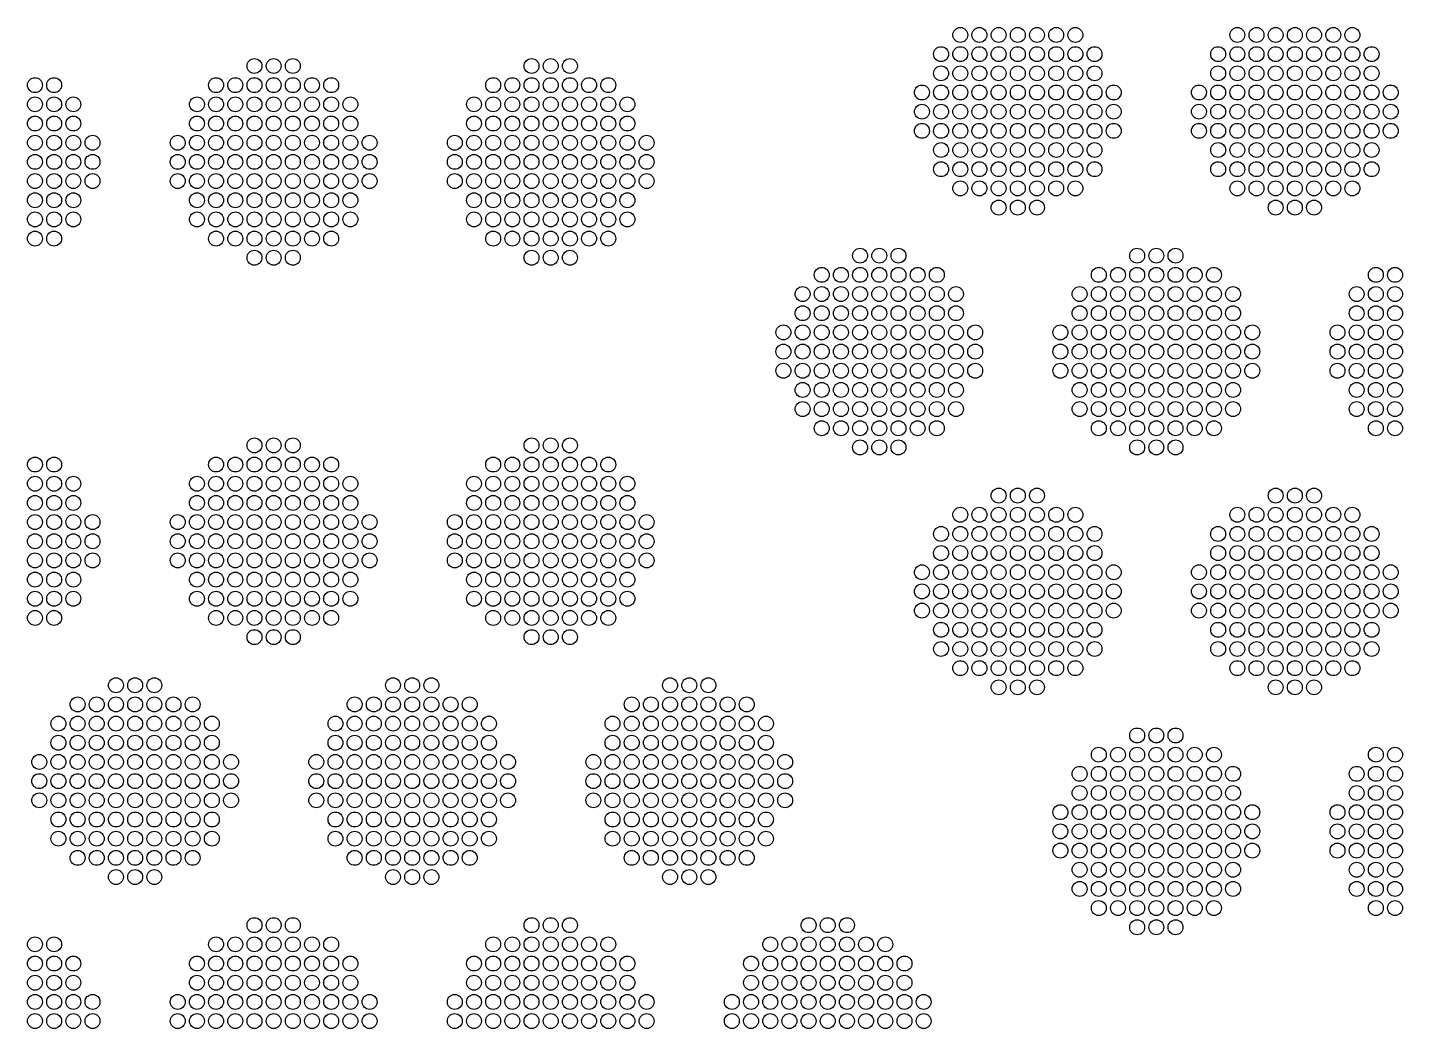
# Model space of a CAD drawing. Extents: x -49 to 54, y -38 to 38.
# Drawn here: x -3.88 to 2.58, y -14.17 to -9.48 of the extents above; entities that cross this region are included whole.
import ezdxf

# ---------------------------------------------------------------- set-up
doc = ezdxf.new("R2010")
doc.units = 0
doc.layers.add('LOWER_ELECTRODE', color=1, linetype='CONTINUOUS')

msp = doc.modelspace()

# ---------------------------------------------------------------- linework, layer by layer
at = {"layer": 'LOWER_ELECTRODE'}
for centre in [(0.5009, -9.5107), (0.5909, -9.5107), (0.6809, -9.5107), (0.7709, -9.5107), (0.8609, -9.5107), (0.9509, -9.5107), (1.0409, -9.5107), (1.8009, -9.5107), (1.8909, -9.5107), (1.9809, -9.5107), (2.0709, -9.5107), (2.1609, -9.5107), (2.2509, -9.5107), (2.3409, -9.5107), (0.4109, -9.6007), (0.5009, -9.6007), (0.5909, -9.6007), (0.6809, -9.6007), (0.7709, -9.6007), (0.8609, -9.6007), (0.9509, -9.6007), (1.0409, -9.6007), (1.1309, -9.6007), (1.7109, -9.6007), (1.8009, -9.6007), (1.8909, -9.6007), (1.9809, -9.6007), (2.0709, -9.6007), (2.1609, -9.6007), (2.2509, -9.6007), (2.3409, -9.6007), (2.4309, -9.6007), (-2.8109, -9.6563), (-2.7209, -9.6563), (-2.6309, -9.6563), (-1.5109, -9.6563), (-1.4209, -9.6563), (-1.3309, -9.6563), (0.4109, -9.6907), (0.5009, -9.6907), (0.5909, -9.6907), (0.6809, -9.6907), (0.7709, -9.6907), (0.8609, -9.6907), (0.9509, -9.6907), (1.0409, -9.6907), (1.1309, -9.6907), (1.7109, -9.6907), (1.8009, -9.6907), (1.8909, -9.6907), (1.9809, -9.6907), (2.0709, -9.6907), (2.1609, -9.6907), (2.2509, -9.6907), (2.3409, -9.6907), (2.4309, -9.6907), (-3.8409, -9.7463), (-3.7509, -9.7463), (-2.9909, -9.7463), (-2.9009, -9.7463), (-2.8109, -9.7463), (-2.7209, -9.7463), (-2.6309, -9.7463), (-2.5409, -9.7463), (-2.4509, -9.7463), (-1.6909, -9.7463), (-1.6009, -9.7463), (-1.5109, -9.7463), (-1.4209, -9.7463), (-1.3309, -9.7463), (-1.2409, -9.7463), (-1.1509, -9.7463), (-3.8409, -9.8363), (-3.7509, -9.8363), (-3.6609, -9.8363), (-3.0809, -9.8363), (-2.9909, -9.8363), (-2.9009, -9.8363), (-2.8109, -9.8363), (-2.7209, -9.8363), (-2.6309, -9.8363), (-2.5409, -9.8363), (-2.4509, -9.8363), (-2.3609, -9.8363), (-1.7809, -9.8363), (-1.6909, -9.8363), (-1.6009, -9.8363), (-1.5109, -9.8363), (-1.4209, -9.8363), (-1.3309, -9.8363), (-1.2409, -9.8363), (-1.1509, -9.8363), (-1.0609, -9.8363), (0.3209, -9.7807), (0.4109, -9.7807), (0.5009, -9.7807), (0.5909, -9.7807), (0.6809, -9.7807), (0.7709, -9.7807), (0.8609, -9.7807), (0.9509, -9.7807), (1.0409, -9.7807), (1.1309, -9.7807), (1.2209, -9.7807), (1.6209, -9.7807), (1.7109, -9.7807), (1.8009, -9.7807), (1.8909, -9.7807), (1.9809, -9.7807), (2.0709, -9.7807), (2.1609, -9.7807), (2.2509, -9.7807), (2.3409, -9.7807), (2.4309, -9.7807), (2.5209, -9.7807), (0.3209, -9.8707), (0.4109, -9.8707), (0.5009, -9.8707), (0.5909, -9.8707), (0.6809, -9.8707), (0.7709, -9.8707), (0.8609, -9.8707), (0.9509, -9.8707), (1.0409, -9.8707), (1.1309, -9.8707), (1.2209, -9.8707), (1.6209, -9.8707), (1.7109, -9.8707), (1.8009, -9.8707), (1.8909, -9.8707), (1.9809, -9.8707), (2.0709, -9.8707), (2.1609, -9.8707), (2.2509, -9.8707), (2.3409, -9.8707), (2.4309, -9.8707), (2.5209, -9.8707), (-3.8409, -9.9263), (-3.7509, -9.9263), (-3.6609, -9.9263), (-3.0809, -9.9263), (-2.9909, -9.9263), (-2.9009, -9.9263), (-2.8109, -9.9263), (-2.7209, -9.9263), (-2.6309, -9.9263), (-2.5409, -9.9263), (-2.4509, -9.9263), (-2.3609, -9.9263), (-1.7809, -9.9263), (-1.6909, -9.9263), (-1.6009, -9.9263), (-1.5109, -9.9263), (-1.4209, -9.9263), (-1.3309, -9.9263), (-1.2409, -9.9263), (-1.1509, -9.9263), (-1.0609, -9.9263), (0.3209, -9.9607), (0.4109, -9.9607), (0.5009, -9.9607), (0.5909, -9.9607), (0.6809, -9.9607), (0.7709, -9.9607), (0.8609, -9.9607), (0.9509, -9.9607), (1.0409, -9.9607), (1.1309, -9.9607), (1.2209, -9.9607), (1.6209, -9.9607), (1.7109, -9.9607), (1.8009, -9.9607), (1.8909, -9.9607), (1.9809, -9.9607), (2.0709, -9.9607), (2.1609, -9.9607), (2.2509, -9.9607), (2.3409, -9.9607), (2.4309, -9.9607), (2.5209, -9.9607), (-3.8409, -10.0163), (-3.7509, -10.0163), (-3.6609, -10.0163), (-3.5709, -10.0163), (-3.1709, -10.0163), (-3.0809, -10.0163), (-2.9909, -10.0163), (-2.9009, -10.0163), (-2.8109, -10.0163), (-2.7209, -10.0163), (-2.6309, -10.0163), (-2.5409, -10.0163), (-2.4509, -10.0163), (-2.3609, -10.0163), (-2.2709, -10.0163), (-1.8709, -10.0163), (-1.7809, -10.0163), (-1.6909, -10.0163), (-1.6009, -10.0163), (-1.5109, -10.0163), (-1.4209, -10.0163), (-1.3309, -10.0163), (-1.2409, -10.0163), (-1.1509, -10.0163), (-1.0609, -10.0163), (-0.9709, -10.0163), (0.4109, -10.0507), (0.5009, -10.0507), (0.5909, -10.0507), (0.6809, -10.0507), (0.7709, -10.0507), (0.8609, -10.0507), (0.9509, -10.0507), (1.0409, -10.0507), (1.1309, -10.0507), (1.7109, -10.0507), (1.8009, -10.0507), (1.8909, -10.0507), (1.9809, -10.0507), (2.0709, -10.0507), (2.1609, -10.0507), (2.2509, -10.0507), (2.3409, -10.0507), (2.4309, -10.0507), (-3.8409, -10.1063), (-3.7509, -10.1063), (-3.6609, -10.1063), (-3.5709, -10.1063), (-3.1709, -10.1063), (-3.0809, -10.1063), (-2.9909, -10.1063), (-2.9009, -10.1063), (-2.8109, -10.1063), (-2.7209, -10.1063), (-2.6309, -10.1063), (-2.5409, -10.1063), (-2.4509, -10.1063), (-2.3609, -10.1063), (-2.2709, -10.1063), (-1.8709, -10.1063), (-1.7809, -10.1063), (-1.6909, -10.1063), (-1.6009, -10.1063), (-1.5109, -10.1063), (-1.4209, -10.1063), (-1.3309, -10.1063), (-1.2409, -10.1063), (-1.1509, -10.1063), (-1.0609, -10.1063), (-0.9709, -10.1063), (0.4109, -10.1407), (0.5009, -10.1407), (0.5909, -10.1407), (0.6809, -10.1407), (0.7709, -10.1407), (0.8609, -10.1407), (0.9509, -10.1407), (1.0409, -10.1407), (1.1309, -10.1407), (1.7109, -10.1407), (1.8009, -10.1407), (1.8909, -10.1407), (1.9809, -10.1407), (2.0709, -10.1407), (2.1609, -10.1407), (2.2509, -10.1407), (2.3409, -10.1407), (2.4309, -10.1407), (-3.8409, -10.1963), (-3.7509, -10.1963), (-3.6609, -10.1963), (-3.5709, -10.1963), (-3.1709, -10.1963), (-3.0809, -10.1963), (-2.9909, -10.1963), (-2.9009, -10.1963), (-2.8109, -10.1963), (-2.7209, -10.1963), (-2.6309, -10.1963), (-2.5409, -10.1963), (-2.4509, -10.1963), (-2.3609, -10.1963), (-2.2709, -10.1963), (-1.8709, -10.1963), (-1.7809, -10.1963), (-1.6909, -10.1963), (-1.6009, -10.1963), (-1.5109, -10.1963), (-1.4209, -10.1963), (-1.3309, -10.1963), (-1.2409, -10.1963), (-1.1509, -10.1963), (-1.0609, -10.1963), (-0.9709, -10.1963), (-3.8409, -10.2863), (-3.7509, -10.2863), (-3.6609, -10.2863), (-3.0809, -10.2863), (-2.9909, -10.2863), (-2.9009, -10.2863), (-2.8109, -10.2863), (-2.7209, -10.2863), (-2.6309, -10.2863), (-2.5409, -10.2863), (-2.4509, -10.2863), (-2.3609, -10.2863), (-1.7809, -10.2863), (-1.6909, -10.2863), (-1.6009, -10.2863), (-1.5109, -10.2863), (-1.4209, -10.2863), (-1.3309, -10.2863), (-1.2409, -10.2863), (-1.1509, -10.2863), (-1.0609, -10.2863), (0.5009, -10.2307), (0.5909, -10.2307), (0.6809, -10.2307), (0.7709, -10.2307), (0.8609, -10.2307), (0.9509, -10.2307), (1.0409, -10.2307), (1.8009, -10.2307), (1.8909, -10.2307), (1.9809, -10.2307), (2.0709, -10.2307), (2.1609, -10.2307), (2.2509, -10.2307), (2.3409, -10.2307), (0.6809, -10.3207), (0.7709, -10.3207), (0.8609, -10.3207), (1.9809, -10.3207), (2.0709, -10.3207), (2.1609, -10.3207), (-3.8409, -10.3763), (-3.7509, -10.3763), (-3.6609, -10.3763), (-3.0809, -10.3763), (-2.9909, -10.3763), (-2.9009, -10.3763), (-2.8109, -10.3763), (-2.7209, -10.3763), (-2.6309, -10.3763), (-2.5409, -10.3763), (-2.4509, -10.3763), (-2.3609, -10.3763), (-1.7809, -10.3763), (-1.6909, -10.3763), (-1.6009, -10.3763), (-1.5109, -10.3763), (-1.4209, -10.3763), (-1.3309, -10.3763), (-1.2409, -10.3763), (-1.1509, -10.3763), (-1.0609, -10.3763), (-3.8409, -10.4663), (-3.7509, -10.4663), (-2.9909, -10.4663), (-2.9009, -10.4663), (-2.8109, -10.4663), (-2.7209, -10.4663), (-2.6309, -10.4663), (-2.5409, -10.4663), (-2.4509, -10.4663), (-1.6909, -10.4663), (-1.6009, -10.4663), (-1.5109, -10.4663), (-1.4209, -10.4663), (-1.3309, -10.4663), (-1.2409, -10.4663), (-1.1509, -10.4663), (0.0309, -10.5465), (0.1209, -10.5465), (0.2109, -10.5465), (1.3309, -10.5465), (1.4209, -10.5465), (1.5109, -10.5465), (-2.8109, -10.5563), (-2.7209, -10.5563), (-2.6309, -10.5563), (-1.5109, -10.5563), (-1.4209, -10.5563), (-1.3309, -10.5563), (-0.1491, -10.6365), (-0.0591, -10.6365), (0.0309, -10.6365), (0.1209, -10.6365), (0.2109, -10.6365), (0.3009, -10.6365), (0.3909, -10.6365), (1.1509, -10.6365), (1.2409, -10.6365), (1.3309, -10.6365), (1.4209, -10.6365), (1.5109, -10.6365), (1.6009, -10.6365), (1.6909, -10.6365), (2.4509, -10.6365), (2.5409, -10.6365), (-0.2391, -10.7265), (-0.1491, -10.7265), (-0.0591, -10.7265), (0.0309, -10.7265), (0.1209, -10.7265), (0.2109, -10.7265), (0.3009, -10.7265), (0.3909, -10.7265), (0.4809, -10.7265), (1.0609, -10.7265), (1.1509, -10.7265), (1.2409, -10.7265), (1.3309, -10.7265), (1.4209, -10.7265), (1.5109, -10.7265), (1.6009, -10.7265), (1.6909, -10.7265), (1.7809, -10.7265), (2.3609, -10.7265), (2.4509, -10.7265), (2.5409, -10.7265), (-0.2391, -10.8165), (-0.1491, -10.8165), (-0.0591, -10.8165), (0.0309, -10.8165), (0.1209, -10.8165), (0.2109, -10.8165), (0.3009, -10.8165), (0.3909, -10.8165), (0.4809, -10.8165), (1.0609, -10.8165), (1.1509, -10.8165), (1.2409, -10.8165), (1.3309, -10.8165), (1.4209, -10.8165), (1.5109, -10.8165), (1.6009, -10.8165), (1.6909, -10.8165), (1.7809, -10.8165), (2.3609, -10.8165), (2.4509, -10.8165), (2.5409, -10.8165), (-0.3291, -10.9065), (-0.2391, -10.9065), (-0.1491, -10.9065), (-0.0591, -10.9065), (0.0309, -10.9065), (0.1209, -10.9065), (0.2109, -10.9065), (0.3009, -10.9065), (0.3909, -10.9065), (0.4809, -10.9065), (0.5709, -10.9065), (0.9709, -10.9065), (1.0609, -10.9065), (1.1509, -10.9065), (1.2409, -10.9065), (1.3309, -10.9065), (1.4209, -10.9065), (1.5109, -10.9065), (1.6009, -10.9065), (1.6909, -10.9065), (1.7809, -10.9065), (1.8709, -10.9065), (2.2709, -10.9065), (2.3609, -10.9065), (2.4509, -10.9065), (2.5409, -10.9065), (-0.3291, -10.9965), (-0.2391, -10.9965), (-0.1491, -10.9965), (-0.0591, -10.9965), (0.0309, -10.9965), (0.1209, -10.9965), (0.2109, -10.9965), (0.3009, -10.9965), (0.3909, -10.9965), (0.4809, -10.9965), (0.5709, -10.9965), (0.9709, -10.9965), (1.0609, -10.9965), (1.1509, -10.9965), (1.2409, -10.9965), (1.3309, -10.9965), (1.4209, -10.9965), (1.5109, -10.9965), (1.6009, -10.9965), (1.6909, -10.9965), (1.7809, -10.9965), (1.8709, -10.9965), (2.2709, -10.9965), (2.3609, -10.9965), (2.4509, -10.9965), (2.5409, -10.9965), (-0.3291, -11.0865), (-0.2391, -11.0865), (-0.1491, -11.0865), (-0.0591, -11.0865), (0.0309, -11.0865), (0.1209, -11.0865), (0.2109, -11.0865), (0.3009, -11.0865), (0.3909, -11.0865), (0.4809, -11.0865), (0.5709, -11.0865), (0.9709, -11.0865), (1.0609, -11.0865), (1.1509, -11.0865), (1.2409, -11.0865), (1.3309, -11.0865), (1.4209, -11.0865), (1.5109, -11.0865), (1.6009, -11.0865), (1.6909, -11.0865), (1.7809, -11.0865), (1.8709, -11.0865), (2.2709, -11.0865), (2.3609, -11.0865), (2.4509, -11.0865), (2.5409, -11.0865), (-0.2391, -11.1765), (-0.1491, -11.1765), (-0.0591, -11.1765), (0.0309, -11.1765), (0.1209, -11.1765), (0.2109, -11.1765), (0.3009, -11.1765), (0.3909, -11.1765), (0.4809, -11.1765), (1.0609, -11.1765), (1.1509, -11.1765), (1.2409, -11.1765), (1.3309, -11.1765), (1.4209, -11.1765), (1.5109, -11.1765), (1.6009, -11.1765), (1.6909, -11.1765), (1.7809, -11.1765), (2.3609, -11.1765), (2.4509, -11.1765), (2.5409, -11.1765), (-0.2391, -11.2665), (-0.1491, -11.2665), (-0.0591, -11.2665), (0.0309, -11.2665), (0.1209, -11.2665), (0.2109, -11.2665), (0.3009, -11.2665), (0.3909, -11.2665), (0.4809, -11.2665), (1.0609, -11.2665), (1.1509, -11.2665), (1.2409, -11.2665), (1.3309, -11.2665), (1.4209, -11.2665), (1.5109, -11.2665), (1.6009, -11.2665), (1.6909, -11.2665), (1.7809, -11.2665), (2.3609, -11.2665), (2.4509, -11.2665), (2.5409, -11.2665), (-0.1491, -11.3565), (-0.0591, -11.3565), (0.0309, -11.3565), (0.1209, -11.3565), (0.2109, -11.3565), (0.3009, -11.3565), (0.3909, -11.3565), (1.1509, -11.3565), (1.2409, -11.3565), (1.3309, -11.3565), (1.4209, -11.3565), (1.5109, -11.3565), (1.6009, -11.3565), (1.6909, -11.3565), (2.4509, -11.3565), (2.5409, -11.3565), (-2.8109, -11.4367), (-2.7209, -11.4367), (-2.6309, -11.4367), (-1.5109, -11.4367), (-1.4209, -11.4367), (-1.3309, -11.4367), (0.0309, -11.4465), (0.1209, -11.4465), (0.2109, -11.4465), (1.3309, -11.4465), (1.4209, -11.4465), (1.5109, -11.4465), (-3.8409, -11.5267), (-3.7509, -11.5267), (-2.9909, -11.5267), (-2.9009, -11.5267), (-2.8109, -11.5267), (-2.7209, -11.5267), (-2.6309, -11.5267), (-2.5409, -11.5267), (-2.4509, -11.5267), (-1.6909, -11.5267), (-1.6009, -11.5267), (-1.5109, -11.5267), (-1.4209, -11.5267), (-1.3309, -11.5267), (-1.2409, -11.5267), (-1.1509, -11.5267), (-3.8409, -11.6167), (-3.7509, -11.6167), (-3.6609, -11.6167), (-3.0809, -11.6167), (-2.9909, -11.6167), (-2.9009, -11.6167), (-2.8109, -11.6167), (-2.7209, -11.6167), (-2.6309, -11.6167), (-2.5409, -11.6167), (-2.4509, -11.6167), (-2.3609, -11.6167), (-1.7809, -11.6167), (-1.6909, -11.6167), (-1.6009, -11.6167), (-1.5109, -11.6167), (-1.4209, -11.6167), (-1.3309, -11.6167), (-1.2409, -11.6167), (-1.1509, -11.6167), (-1.0609, -11.6167), (-3.8409, -11.7067), (-3.7509, -11.7067), (-3.6609, -11.7067), (-3.0809, -11.7067), (-2.9909, -11.7067), (-2.9009, -11.7067), (-2.8109, -11.7067), (-2.7209, -11.7067), (-2.6309, -11.7067), (-2.5409, -11.7067), (-2.4509, -11.7067), (-2.3609, -11.7067), (-1.7809, -11.7067), (-1.6909, -11.7067), (-1.6009, -11.7067), (-1.5109, -11.7067), (-1.4209, -11.7067), (-1.3309, -11.7067), (-1.2409, -11.7067), (-1.1509, -11.7067), (-1.0609, -11.7067), (0.6809, -11.6723), (0.7709, -11.6723), (0.8609, -11.6723), (1.9809, -11.6723), (2.0709, -11.6723), (2.1609, -11.6723), (0.5009, -11.7623), (0.5909, -11.7623), (0.6809, -11.7623), (0.7709, -11.7623), (0.8609, -11.7623), (0.9509, -11.7623), (1.0409, -11.7623), (1.8009, -11.7623), (1.8909, -11.7623), (1.9809, -11.7623), (2.0709, -11.7623), (2.1609, -11.7623), (2.2509, -11.7623), (2.3409, -11.7623), (-3.8409, -11.7967), (-3.7509, -11.7967), (-3.6609, -11.7967), (-3.5709, -11.7967), (-3.1709, -11.7967), (-3.0809, -11.7967), (-2.9909, -11.7967), (-2.9009, -11.7967), (-2.8109, -11.7967), (-2.7209, -11.7967), (-2.6309, -11.7967), (-2.5409, -11.7967), (-2.4509, -11.7967), (-2.3609, -11.7967), (-2.2709, -11.7967), (-1.8709, -11.7967), (-1.7809, -11.7967), (-1.6909, -11.7967), (-1.6009, -11.7967), (-1.5109, -11.7967), (-1.4209, -11.7967), (-1.3309, -11.7967), (-1.2409, -11.7967), (-1.1509, -11.7967), (-1.0609, -11.7967), (-0.9709, -11.7967), (-3.8409, -11.8867), (-3.7509, -11.8867), (-3.6609, -11.8867), (-3.5709, -11.8867), (-3.1709, -11.8867), (-3.0809, -11.8867), (-2.9909, -11.8867), (-2.9009, -11.8867), (-2.8109, -11.8867), (-2.7209, -11.8867), (-2.6309, -11.8867), (-2.5409, -11.8867), (-2.4509, -11.8867), (-2.3609, -11.8867), (-2.2709, -11.8867), (-1.8709, -11.8867), (-1.7809, -11.8867), (-1.6909, -11.8867), (-1.6009, -11.8867), (-1.5109, -11.8867), (-1.4209, -11.8867), (-1.3309, -11.8867), (-1.2409, -11.8867), (-1.1509, -11.8867), (-1.0609, -11.8867), (-0.9709, -11.8867), (0.4109, -11.8523), (0.5009, -11.8523), (0.5909, -11.8523), (0.6809, -11.8523), (0.7709, -11.8523), (0.8609, -11.8523), (0.9509, -11.8523), (1.0409, -11.8523), (1.1309, -11.8523), (1.7109, -11.8523), (1.8009, -11.8523), (1.8909, -11.8523), (1.9809, -11.8523), (2.0709, -11.8523), (2.1609, -11.8523), (2.2509, -11.8523), (2.3409, -11.8523), (2.4309, -11.8523), (0.4109, -11.9423), (0.5009, -11.9423), (0.5909, -11.9423), (0.6809, -11.9423), (0.7709, -11.9423), (0.8609, -11.9423), (0.9509, -11.9423), (1.0409, -11.9423), (1.1309, -11.9423), (1.7109, -11.9423), (1.8009, -11.9423), (1.8909, -11.9423), (1.9809, -11.9423), (2.0709, -11.9423), (2.1609, -11.9423), (2.2509, -11.9423), (2.3409, -11.9423), (2.4309, -11.9423), (-3.8409, -11.9767), (-3.7509, -11.9767), (-3.6609, -11.9767), (-3.5709, -11.9767), (-3.1709, -11.9767), (-3.0809, -11.9767), (-2.9909, -11.9767), (-2.9009, -11.9767), (-2.8109, -11.9767), (-2.7209, -11.9767), (-2.6309, -11.9767), (-2.5409, -11.9767), (-2.4509, -11.9767), (-2.3609, -11.9767), (-2.2709, -11.9767), (-1.8709, -11.9767), (-1.7809, -11.9767), (-1.6909, -11.9767), (-1.6009, -11.9767), (-1.5109, -11.9767), (-1.4209, -11.9767), (-1.3309, -11.9767), (-1.2409, -11.9767), (-1.1509, -11.9767), (-1.0609, -11.9767), (-0.9709, -11.9767), (0.3209, -12.0323), (0.4109, -12.0323), (0.5009, -12.0323), (0.5909, -12.0323), (0.6809, -12.0323), (0.7709, -12.0323), (0.8609, -12.0323), (0.9509, -12.0323), (1.0409, -12.0323), (1.1309, -12.0323), (1.2209, -12.0323), (1.6209, -12.0323), (1.7109, -12.0323), (1.8009, -12.0323), (1.8909, -12.0323), (1.9809, -12.0323), (2.0709, -12.0323), (2.1609, -12.0323), (2.2509, -12.0323), (2.3409, -12.0323), (2.4309, -12.0323), (2.5209, -12.0323), (-3.8409, -12.0667), (-3.7509, -12.0667), (-3.6609, -12.0667), (-3.0809, -12.0667), (-2.9909, -12.0667), (-2.9009, -12.0667), (-2.8109, -12.0667), (-2.7209, -12.0667), (-2.6309, -12.0667), (-2.5409, -12.0667), (-2.4509, -12.0667), (-2.3609, -12.0667), (-1.7809, -12.0667), (-1.6909, -12.0667), (-1.6009, -12.0667), (-1.5109, -12.0667), (-1.4209, -12.0667), (-1.3309, -12.0667), (-1.2409, -12.0667), (-1.1509, -12.0667), (-1.0609, -12.0667), (-3.8409, -12.1567), (-3.7509, -12.1567), (-3.6609, -12.1567), (-3.0809, -12.1567), (-2.9909, -12.1567), (-2.9009, -12.1567), (-2.8109, -12.1567), (-2.7209, -12.1567), (-2.6309, -12.1567), (-2.5409, -12.1567), (-2.4509, -12.1567), (-2.3609, -12.1567), (-1.7809, -12.1567), (-1.6909, -12.1567), (-1.6009, -12.1567), (-1.5109, -12.1567), (-1.4209, -12.1567), (-1.3309, -12.1567), (-1.2409, -12.1567), (-1.1509, -12.1567), (-1.0609, -12.1567), (0.3209, -12.1223), (0.4109, -12.1223), (0.5009, -12.1223), (0.5909, -12.1223), (0.6809, -12.1223), (0.7709, -12.1223), (0.8609, -12.1223), (0.9509, -12.1223), (1.0409, -12.1223), (1.1309, -12.1223), (1.2209, -12.1223), (1.6209, -12.1223), (1.7109, -12.1223), (1.8009, -12.1223), (1.8909, -12.1223), (1.9809, -12.1223), (2.0709, -12.1223), (2.1609, -12.1223), (2.2509, -12.1223), (2.3409, -12.1223), (2.4309, -12.1223), (2.5209, -12.1223), (0.3209, -12.2123), (0.4109, -12.2123), (0.5009, -12.2123), (0.5909, -12.2123), (0.6809, -12.2123), (0.7709, -12.2123), (0.8609, -12.2123), (0.9509, -12.2123), (1.0409, -12.2123), (1.1309, -12.2123), (1.2209, -12.2123), (1.6209, -12.2123), (1.7109, -12.2123), (1.8009, -12.2123), (1.8909, -12.2123), (1.9809, -12.2123), (2.0709, -12.2123), (2.1609, -12.2123), (2.2509, -12.2123), (2.3409, -12.2123), (2.4309, -12.2123), (2.5209, -12.2123), (-3.8409, -12.2467), (-3.7509, -12.2467), (-2.9909, -12.2467), (-2.9009, -12.2467), (-2.8109, -12.2467), (-2.7209, -12.2467), (-2.6309, -12.2467), (-2.5409, -12.2467), (-2.4509, -12.2467), (-1.6909, -12.2467), (-1.6009, -12.2467), (-1.5109, -12.2467), (-1.4209, -12.2467), (-1.3309, -12.2467), (-1.2409, -12.2467), (-1.1509, -12.2467), (-2.8109, -12.3367), (-2.7209, -12.3367), (-2.6309, -12.3367), (-1.5109, -12.3367), (-1.4209, -12.3367), (-1.3309, -12.3367), (0.4109, -12.3023), (0.5009, -12.3023), (0.5909, -12.3023), (0.6809, -12.3023), (0.7709, -12.3023), (0.8609, -12.3023), (0.9509, -12.3023), (1.0409, -12.3023), (1.1309, -12.3023), (1.7109, -12.3023), (1.8009, -12.3023), (1.8909, -12.3023), (1.9809, -12.3023), (2.0709, -12.3023), (2.1609, -12.3023), (2.2509, -12.3023), (2.3409, -12.3023), (2.4309, -12.3023), (0.4109, -12.3923), (0.5009, -12.3923), (0.5909, -12.3923), (0.6809, -12.3923), (0.7709, -12.3923), (0.8609, -12.3923), (0.9509, -12.3923), (1.0409, -12.3923), (1.1309, -12.3923), (1.7109, -12.3923), (1.8009, -12.3923), (1.8909, -12.3923), (1.9809, -12.3923), (2.0709, -12.3923), (2.1609, -12.3923), (2.2509, -12.3923), (2.3409, -12.3923), (2.4309, -12.3923), (0.5009, -12.4823), (0.5909, -12.4823), (0.6809, -12.4823), (0.7709, -12.4823), (0.8609, -12.4823), (0.9509, -12.4823), (1.0409, -12.4823), (1.8009, -12.4823), (1.8909, -12.4823), (1.9809, -12.4823), (2.0709, -12.4823), (2.1609, -12.4823), (2.2509, -12.4823), (2.3409, -12.4823), (-3.4609, -12.5625), (-3.3709, -12.5625), (-3.2809, -12.5625), (-2.1609, -12.5625), (-2.0709, -12.5625), (-1.9809, -12.5625), (-0.8609, -12.5625), (-0.7709, -12.5625), (-0.6809, -12.5625), (0.6809, -12.5723), (0.7709, -12.5723), (0.8609, -12.5723), (1.9809, -12.5723), (2.0709, -12.5723), (2.1609, -12.5723), (-3.6409, -12.6525), (-3.5509, -12.6525), (-3.4609, -12.6525), (-3.3709, -12.6525), (-3.2809, -12.6525), (-3.1909, -12.6525), (-3.1009, -12.6525), (-2.3409, -12.6525), (-2.2509, -12.6525), (-2.1609, -12.6525), (-2.0709, -12.6525), (-1.9809, -12.6525), (-1.8909, -12.6525), (-1.8009, -12.6525), (-1.0409, -12.6525), (-0.9509, -12.6525), (-0.8609, -12.6525), (-0.7709, -12.6525), (-0.6809, -12.6525), (-0.5909, -12.6525), (-0.5009, -12.6525), (-3.7309, -12.7425), (-3.6409, -12.7425), (-3.5509, -12.7425), (-3.4609, -12.7425), (-3.3709, -12.7425), (-3.2809, -12.7425), (-3.1909, -12.7425), (-3.1009, -12.7425), (-3.0109, -12.7425), (-2.4309, -12.7425), (-2.3409, -12.7425), (-2.2509, -12.7425), (-2.1609, -12.7425), (-2.0709, -12.7425), (-1.9809, -12.7425), (-1.8909, -12.7425), (-1.8009, -12.7425), (-1.7109, -12.7425), (-1.1309, -12.7425), (-1.0409, -12.7425), (-0.9509, -12.7425), (-0.8609, -12.7425), (-0.7709, -12.7425), (-0.6809, -12.7425), (-0.5909, -12.7425), (-0.5009, -12.7425), (-0.4109, -12.7425), (1.3309, -12.7982), (1.4209, -12.7982), (1.5109, -12.7982), (-3.7309, -12.8325), (-3.6409, -12.8325), (-3.5509, -12.8325), (-3.4609, -12.8325), (-3.3709, -12.8325), (-3.2809, -12.8325), (-3.1909, -12.8325), (-3.1009, -12.8325), (-3.0109, -12.8325), (-2.4309, -12.8325), (-2.3409, -12.8325), (-2.2509, -12.8325), (-2.1609, -12.8325), (-2.0709, -12.8325), (-1.9809, -12.8325), (-1.8909, -12.8325), (-1.8009, -12.8325), (-1.7109, -12.8325), (-1.1309, -12.8325), (-1.0409, -12.8325), (-0.9509, -12.8325), (-0.8609, -12.8325), (-0.7709, -12.8325), (-0.6809, -12.8325), (-0.5909, -12.8325), (-0.5009, -12.8325), (-0.4109, -12.8325), (-3.8209, -12.9225), (-3.7309, -12.9225), (-3.6409, -12.9225), (-3.5509, -12.9225), (-3.4609, -12.9225), (-3.3709, -12.9225), (-3.2809, -12.9225), (-3.1909, -12.9225), (-3.1009, -12.9225), (-3.0109, -12.9225), (-2.9209, -12.9225), (-2.5209, -12.9225), (-2.4309, -12.9225), (-2.3409, -12.9225), (-2.2509, -12.9225), (-2.1609, -12.9225), (-2.0709, -12.9225), (-1.9809, -12.9225), (-1.8909, -12.9225), (-1.8009, -12.9225), (-1.7109, -12.9225), (-1.6209, -12.9225), (-1.2209, -12.9225), (-1.1309, -12.9225), (-1.0409, -12.9225), (-0.9509, -12.9225), (-0.8609, -12.9225), (-0.7709, -12.9225), (-0.6809, -12.9225), (-0.5909, -12.9225), (-0.5009, -12.9225), (-0.4109, -12.9225), (-0.3209, -12.9225), (1.1509, -12.8882), (1.2409, -12.8882), (1.3309, -12.8882), (1.4209, -12.8882), (1.5109, -12.8882), (1.6009, -12.8882), (1.6909, -12.8882), (2.4509, -12.8882), (2.5409, -12.8882), (1.0609, -12.9782), (1.1509, -12.9782), (1.2409, -12.9782), (1.3309, -12.9782), (1.4209, -12.9782), (1.5109, -12.9782), (1.6009, -12.9782), (1.6909, -12.9782), (1.7809, -12.9782), (2.3609, -12.9782), (2.4509, -12.9782), (2.5409, -12.9782), (-3.8209, -13.0125), (-3.7309, -13.0125), (-3.6409, -13.0125), (-3.5509, -13.0125), (-3.4609, -13.0125), (-3.3709, -13.0125), (-3.2809, -13.0125), (-3.1909, -13.0125), (-3.1009, -13.0125), (-3.0109, -13.0125), (-2.9209, -13.0125), (-2.5209, -13.0125), (-2.4309, -13.0125), (-2.3409, -13.0125), (-2.2509, -13.0125), (-2.1609, -13.0125), (-2.0709, -13.0125), (-1.9809, -13.0125), (-1.8909, -13.0125), (-1.8009, -13.0125), (-1.7109, -13.0125), (-1.6209, -13.0125), (-1.2209, -13.0125), (-1.1309, -13.0125), (-1.0409, -13.0125), (-0.9509, -13.0125), (-0.8609, -13.0125), (-0.7709, -13.0125), (-0.6809, -13.0125), (-0.5909, -13.0125), (-0.5009, -13.0125), (-0.4109, -13.0125), (-0.3209, -13.0125), (-3.8209, -13.1025), (-3.7309, -13.1025), (-3.6409, -13.1025), (-3.5509, -13.1025), (-3.4609, -13.1025), (-3.3709, -13.1025), (-3.2809, -13.1025), (-3.1909, -13.1025), (-3.1009, -13.1025), (-3.0109, -13.1025), (-2.9209, -13.1025), (-2.5209, -13.1025), (-2.4309, -13.1025), (-2.3409, -13.1025), (-2.2509, -13.1025), (-2.1609, -13.1025), (-2.0709, -13.1025), (-1.9809, -13.1025), (-1.8909, -13.1025), (-1.8009, -13.1025), (-1.7109, -13.1025), (-1.6209, -13.1025), (-1.2209, -13.1025), (-1.1309, -13.1025), (-1.0409, -13.1025), (-0.9509, -13.1025), (-0.8609, -13.1025), (-0.7709, -13.1025), (-0.6809, -13.1025), (-0.5909, -13.1025), (-0.5009, -13.1025), (-0.4109, -13.1025), (-0.3209, -13.1025), (1.0609, -13.0682), (1.1509, -13.0682), (1.2409, -13.0682), (1.3309, -13.0682), (1.4209, -13.0682), (1.5109, -13.0682), (1.6009, -13.0682), (1.6909, -13.0682), (1.7809, -13.0682), (2.3609, -13.0682), (2.4509, -13.0682), (2.5409, -13.0682), (-3.7309, -13.1925), (-3.6409, -13.1925), (-3.5509, -13.1925), (-3.4609, -13.1925), (-3.3709, -13.1925), (-3.2809, -13.1925), (-3.1909, -13.1925), (-3.1009, -13.1925), (-3.0109, -13.1925), (-2.4309, -13.1925), (-2.3409, -13.1925), (-2.2509, -13.1925), (-2.1609, -13.1925), (-2.0709, -13.1925), (-1.9809, -13.1925), (-1.8909, -13.1925), (-1.8009, -13.1925), (-1.7109, -13.1925), (-1.1309, -13.1925), (-1.0409, -13.1925), (-0.9509, -13.1925), (-0.8609, -13.1925), (-0.7709, -13.1925), (-0.6809, -13.1925), (-0.5909, -13.1925), (-0.5009, -13.1925), (-0.4109, -13.1925), (0.9709, -13.1582), (1.0609, -13.1582), (1.1509, -13.1582), (1.2409, -13.1582), (1.3309, -13.1582), (1.4209, -13.1582), (1.5109, -13.1582), (1.6009, -13.1582), (1.6909, -13.1582), (1.7809, -13.1582), (1.8709, -13.1582), (2.2709, -13.1582), (2.3609, -13.1582), (2.4509, -13.1582), (2.5409, -13.1582), (0.9709, -13.2482), (1.0609, -13.2482), (1.1509, -13.2482), (1.2409, -13.2482), (1.3309, -13.2482), (1.4209, -13.2482), (1.5109, -13.2482), (1.6009, -13.2482), (1.6909, -13.2482), (1.7809, -13.2482), (1.8709, -13.2482), (2.2709, -13.2482), (2.3609, -13.2482), (2.4509, -13.2482), (2.5409, -13.2482), (-3.7309, -13.2825), (-3.6409, -13.2825), (-3.5509, -13.2825), (-3.4609, -13.2825), (-3.3709, -13.2825), (-3.2809, -13.2825), (-3.1909, -13.2825), (-3.1009, -13.2825), (-3.0109, -13.2825), (-2.4309, -13.2825), (-2.3409, -13.2825), (-2.2509, -13.2825), (-2.1609, -13.2825), (-2.0709, -13.2825), (-1.9809, -13.2825), (-1.8909, -13.2825), (-1.8009, -13.2825), (-1.7109, -13.2825), (-1.1309, -13.2825), (-1.0409, -13.2825), (-0.9509, -13.2825), (-0.8609, -13.2825), (-0.7709, -13.2825), (-0.6809, -13.2825), (-0.5909, -13.2825), (-0.5009, -13.2825), (-0.4109, -13.2825), (-3.6409, -13.3725), (-3.5509, -13.3725), (-3.4609, -13.3725), (-3.3709, -13.3725), (-3.2809, -13.3725), (-3.1909, -13.3725), (-3.1009, -13.3725), (-2.3409, -13.3725), (-2.2509, -13.3725), (-2.1609, -13.3725), (-2.0709, -13.3725), (-1.9809, -13.3725), (-1.8909, -13.3725), (-1.8009, -13.3725), (-1.0409, -13.3725), (-0.9509, -13.3725), (-0.8609, -13.3725), (-0.7709, -13.3725), (-0.6809, -13.3725), (-0.5909, -13.3725), (-0.5009, -13.3725), (0.9709, -13.3382), (1.0609, -13.3382), (1.1509, -13.3382), (1.2409, -13.3382), (1.3309, -13.3382), (1.4209, -13.3382), (1.5109, -13.3382), (1.6009, -13.3382), (1.6909, -13.3382), (1.7809, -13.3382), (1.8709, -13.3382), (2.2709, -13.3382), (2.3609, -13.3382), (2.4509, -13.3382), (2.5409, -13.3382), (1.0609, -13.4282), (1.1509, -13.4282), (1.2409, -13.4282), (1.3309, -13.4282), (1.4209, -13.4282), (1.5109, -13.4282), (1.6009, -13.4282), (1.6909, -13.4282), (1.7809, -13.4282), (2.3609, -13.4282), (2.4509, -13.4282), (2.5409, -13.4282), (-3.4609, -13.4625), (-3.3709, -13.4625), (-3.2809, -13.4625), (-2.1609, -13.4625), (-2.0709, -13.4625), (-1.9809, -13.4625), (-0.8609, -13.4625), (-0.7709, -13.4625), (-0.6809, -13.4625), (1.0609, -13.5182), (1.1509, -13.5182), (1.2409, -13.5182), (1.3309, -13.5182), (1.4209, -13.5182), (1.5109, -13.5182), (1.6009, -13.5182), (1.6909, -13.5182), (1.7809, -13.5182), (2.3609, -13.5182), (2.4509, -13.5182), (2.5409, -13.5182), (1.1509, -13.6082), (1.2409, -13.6082), (1.3309, -13.6082), (1.4209, -13.6082), (1.5109, -13.6082), (1.6009, -13.6082), (1.6909, -13.6082), (2.4509, -13.6082), (2.5409, -13.6082), (-2.8109, -13.6884), (-2.7209, -13.6884), (-2.6309, -13.6884), (-1.5109, -13.6884), (-1.4209, -13.6884), (-1.3309, -13.6884), (-0.2109, -13.6884), (-0.1209, -13.6884), (-0.0309, -13.6884), (1.3309, -13.6982), (1.4209, -13.6982), (1.5109, -13.6982), (-3.8409, -13.7784), (-3.7509, -13.7784), (-2.9909, -13.7784), (-2.9009, -13.7784), (-2.8109, -13.7784), (-2.7209, -13.7784), (-2.6309, -13.7784), (-2.5409, -13.7784), (-2.4509, -13.7784), (-1.6909, -13.7784), (-1.6009, -13.7784), (-1.5109, -13.7784), (-1.4209, -13.7784), (-1.3309, -13.7784), (-1.2409, -13.7784), (-1.1509, -13.7784), (-0.3909, -13.7784), (-0.3009, -13.7784), (-0.2109, -13.7784), (-0.1209, -13.7784), (-0.0309, -13.7784), (0.0591, -13.7784), (0.1491, -13.7784), (-3.8409, -13.8684), (-3.7509, -13.8684), (-3.6609, -13.8684), (-3.0809, -13.8684), (-2.9909, -13.8684), (-2.9009, -13.8684), (-2.8109, -13.8684), (-2.7209, -13.8684), (-2.6309, -13.8684), (-2.5409, -13.8684), (-2.4509, -13.8684), (-2.3609, -13.8684), (-1.7809, -13.8684), (-1.6909, -13.8684), (-1.6009, -13.8684), (-1.5109, -13.8684), (-1.4209, -13.8684), (-1.3309, -13.8684), (-1.2409, -13.8684), (-1.1509, -13.8684), (-1.0609, -13.8684), (-0.4809, -13.8684), (-0.3909, -13.8684), (-0.3009, -13.8684), (-0.2109, -13.8684), (-0.1209, -13.8684), (-0.0309, -13.8684), (0.0591, -13.8684), (0.1491, -13.8684), (0.2391, -13.8684), (-3.8409, -13.9584), (-3.7509, -13.9584), (-3.6609, -13.9584), (-3.0809, -13.9584), (-2.9909, -13.9584), (-2.9009, -13.9584), (-2.8109, -13.9584), (-2.7209, -13.9584), (-2.6309, -13.9584), (-2.5409, -13.9584), (-2.4509, -13.9584), (-2.3609, -13.9584), (-1.7809, -13.9584), (-1.6909, -13.9584), (-1.6009, -13.9584), (-1.5109, -13.9584), (-1.4209, -13.9584), (-1.3309, -13.9584), (-1.2409, -13.9584), (-1.1509, -13.9584), (-1.0609, -13.9584), (-0.4809, -13.9584), (-0.3909, -13.9584), (-0.3009, -13.9584), (-0.2109, -13.9584), (-0.1209, -13.9584), (-0.0309, -13.9584), (0.0591, -13.9584), (0.1491, -13.9584), (0.2391, -13.9584), (-3.8409, -14.0484), (-3.7509, -14.0484), (-3.6609, -14.0484), (-3.5709, -14.0484), (-3.1709, -14.0484), (-3.0809, -14.0484), (-2.9909, -14.0484), (-2.9009, -14.0484), (-2.8109, -14.0484), (-2.7209, -14.0484), (-2.6309, -14.0484), (-2.5409, -14.0484), (-2.4509, -14.0484), (-2.3609, -14.0484), (-2.2709, -14.0484), (-1.8709, -14.0484), (-1.7809, -14.0484), (-1.6909, -14.0484), (-1.6009, -14.0484), (-1.5109, -14.0484), (-1.4209, -14.0484), (-1.3309, -14.0484), (-1.2409, -14.0484), (-1.1509, -14.0484), (-1.0609, -14.0484), (-0.9709, -14.0484), (-0.5709, -14.0484), (-0.4809, -14.0484), (-0.3909, -14.0484), (-0.3009, -14.0484), (-0.2109, -14.0484), (-0.1209, -14.0484), (-0.0309, -14.0484), (0.0591, -14.0484), (0.1491, -14.0484), (0.2391, -14.0484), (0.3291, -14.0484), (-3.8409, -14.1384), (-3.7509, -14.1384), (-3.6609, -14.1384), (-3.5709, -14.1384), (-3.1709, -14.1384), (-3.0809, -14.1384), (-2.9909, -14.1384), (-2.9009, -14.1384), (-2.8109, -14.1384), (-2.7209, -14.1384), (-2.6309, -14.1384), (-2.5409, -14.1384), (-2.4509, -14.1384), (-2.3609, -14.1384), (-2.2709, -14.1384), (-1.8709, -14.1384), (-1.7809, -14.1384), (-1.6909, -14.1384), (-1.6009, -14.1384), (-1.5109, -14.1384), (-1.4209, -14.1384), (-1.3309, -14.1384), (-1.2409, -14.1384), (-1.1509, -14.1384), (-1.0609, -14.1384), (-0.9709, -14.1384), (-0.5709, -14.1384), (-0.4809, -14.1384), (-0.3909, -14.1384), (-0.3009, -14.1384), (-0.2109, -14.1384), (-0.1209, -14.1384), (-0.0309, -14.1384), (0.0591, -14.1384), (0.1491, -14.1384), (0.2391, -14.1384), (0.3291, -14.1384)]:
    msp.add_circle(centre, 0.035, dxfattribs=at)

doc.saveas('drawing.dxf')
